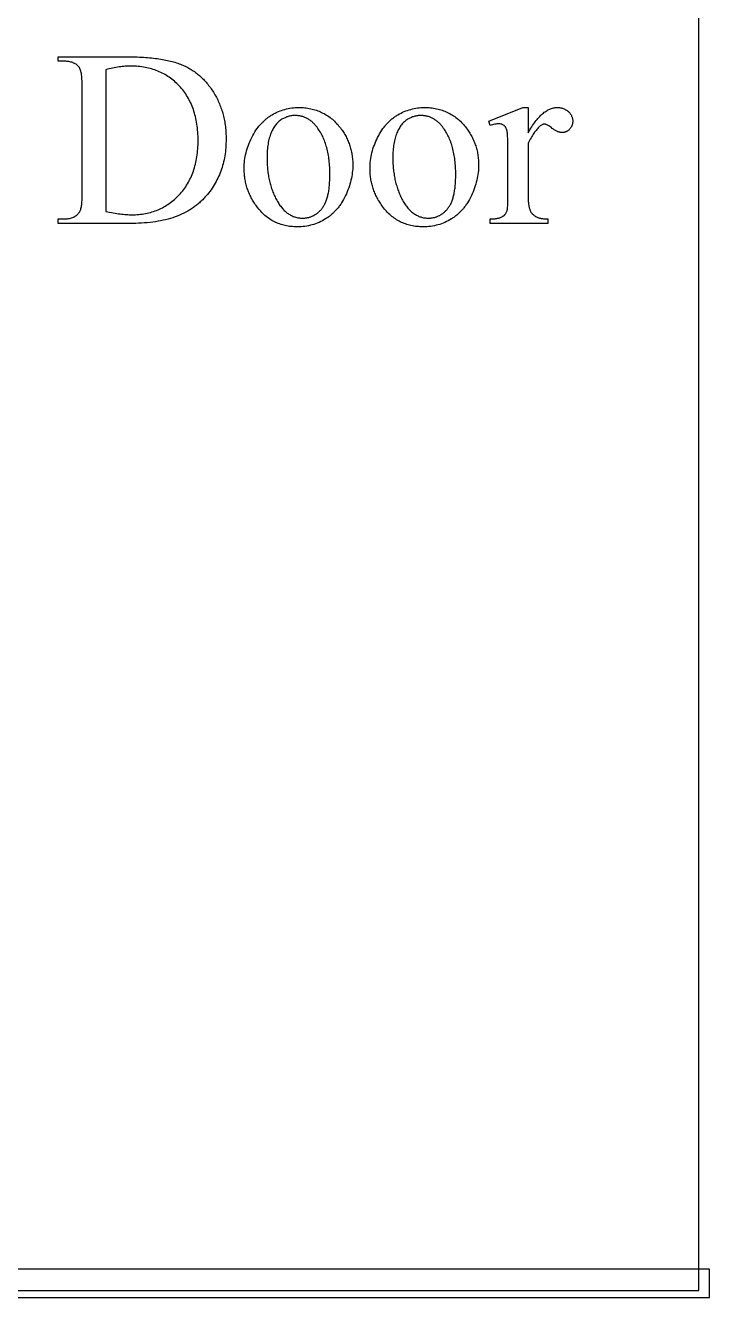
# Model space of a CAD drawing. Extents: x 0 to 152, y -19 to 71.
# Drawn here: x 139.85 to 151.85, y -17.52 to 4.79 of the extents above; entities that cross this region are included whole.
import ezdxf

# ---------------------------------------------------------------- set-up
doc = ezdxf.new("R2010")
doc.units = 0
doc.layers.get('0').update_dxf_attribs({"linetype": 'CONTINUOUS'})

msp = doc.modelspace()

# ---------------------------------------------------------------- linework, layer by layer
for points in [[(127.976, -17.394), (151.664, -17.394), (151.664, 23.168), (127.976, 23.168)], [(140.427, 1.322), (140.427, 1.402), (140.537, 1.402), (140.559, 1.402), (140.581, 1.404), (140.602, 1.406), (140.622, 1.409), (140.642, 1.413), (140.66, 1.418), (140.678, 1.424), (140.695, 1.431), (140.703, 1.435), (140.711, 1.439), (140.719, 1.444), (140.726, 1.448), (140.733, 1.453), (140.74, 1.458), (140.747, 1.463), (140.754, 1.468), (140.76, 1.474), (140.767, 1.48), (140.773, 1.486), (140.778, 1.493), (140.784, 1.499), (140.789, 1.506), (140.795, 1.513), (140.799, 1.52), (140.805, 1.53), (140.811, 1.541), (140.816, 1.553), (140.82, 1.567), (140.824, 1.582), (140.828, 1.599), (140.832, 1.616), (140.835, 1.636), (140.838, 1.656), (140.84, 1.678), (140.842, 1.702), (140.844, 1.726), (140.845, 1.753), (140.846, 1.78), (140.847, 1.809), (140.847, 1.839), (140.847, 3.727), (140.847, 3.761), (140.846, 3.793), (140.845, 3.823), (140.843, 3.851), (140.841, 3.879), (140.838, 3.904), (140.835, 3.928), (140.832, 3.95), (140.828, 3.971), (140.823, 3.99), (140.818, 4.007), (140.813, 4.023), (140.807, 4.037), (140.801, 4.05), (140.797, 4.055), (140.794, 4.061), (140.79, 4.066), (140.787, 4.07), (140.776, 4.082), (140.764, 4.092), (140.752, 4.102), (140.739, 4.112), (140.726, 4.12), (140.712, 4.128), (140.697, 4.135), (140.682, 4.141), (140.666, 4.147), (140.649, 4.152), (140.632, 4.156), (140.614, 4.159), (140.596, 4.162), (140.577, 4.163), (140.557, 4.165), (140.537, 4.165), (140.427, 4.165), (140.427, 4.245), (141.616, 4.245), (141.697, 4.244), (141.736, 4.243), (141.775, 4.242), (141.813, 4.241), (141.851, 4.239), (141.888, 4.238), (141.924, 4.235), (141.96, 4.233), (141.995, 4.23), (142.03, 4.227), (142.064, 4.224), (142.097, 4.22), (142.13, 4.216), (142.162, 4.212), (142.193, 4.208), (142.224, 4.203), (142.254, 4.198), (142.284, 4.192), (142.313, 4.187), (142.341, 4.181), (142.369, 4.174), (142.396, 4.168), (142.423, 4.161), (142.449, 4.154), (142.474, 4.147), (142.499, 4.139), (142.523, 4.131), (142.546, 4.123), (142.569, 4.114), (142.592, 4.105), (142.613, 4.096), (142.634, 4.087), (142.655, 4.077), (142.676, 4.066), (142.697, 4.056), (142.717, 4.045), (142.737, 4.033), (142.756, 4.021), (142.776, 4.009), (142.795, 3.997), (142.814, 3.984), (142.832, 3.97), (142.851, 3.957), (142.869, 3.942), (142.887, 3.928), (142.904, 3.913), (142.921, 3.898), (142.938, 3.882), (142.955, 3.866), (142.972, 3.849), (142.988, 3.833), (143.004, 3.815), (143.02, 3.798), (143.035, 3.78), (143.05, 3.761), (143.065, 3.743), (143.08, 3.723), (143.095, 3.704), (143.109, 3.684), (143.123, 3.664), (143.136, 3.643), (143.15, 3.622), (143.163, 3.6), (143.176, 3.578), (143.188, 3.556), (143.2, 3.534), (143.212, 3.512), (143.223, 3.489), (143.234, 3.466), (143.244, 3.443), (143.254, 3.42), (143.263, 3.397), (143.273, 3.373), (143.281, 3.349), (143.29, 3.325), (143.297, 3.301), (143.305, 3.276), (143.312, 3.251), (143.319, 3.226), (143.325, 3.201), (143.331, 3.176), (143.336, 3.15), (143.342, 3.124), (143.346, 3.098), (143.351, 3.072), (143.354, 3.046), (143.358, 3.019), (143.361, 2.992), (143.364, 2.965), (143.366, 2.938), (143.368, 2.91), (143.369, 2.883), (143.37, 2.855), (143.371, 2.827), (143.371, 2.798), (143.37, 2.761), (143.369, 2.723), (143.368, 2.686), (143.365, 2.649), (143.362, 2.613), (143.358, 2.577), (143.353, 2.541), (143.348, 2.506), (143.341, 2.471), (143.335, 2.437), (143.327, 2.403), (143.319, 2.369), (143.31, 2.336), (143.3, 2.303), (143.289, 2.271), (143.278, 2.239), (143.266, 2.207), (143.254, 2.176), (143.24, 2.145), (143.226, 2.114), (143.211, 2.084), (143.196, 2.054), (143.179, 2.025), (143.162, 1.996), (143.145, 1.968), (143.126, 1.94), (143.107, 1.912), (143.087, 1.884), (143.066, 1.858), (143.045, 1.831), (143.023, 1.805), (143, 1.779), (142.987, 1.765), (142.974, 1.751), (142.96, 1.737), (142.946, 1.724), (142.932, 1.71), (142.918, 1.697), (142.904, 1.684), (142.889, 1.672), (142.874, 1.659), (142.859, 1.647), (142.844, 1.635), (142.829, 1.624), (142.813, 1.612), (142.797, 1.601), (142.781, 1.59), (142.765, 1.579), (142.748, 1.568), (142.732, 1.558), (142.715, 1.548), (142.698, 1.538), (142.663, 1.519), (142.627, 1.501), (142.59, 1.483), (142.553, 1.467), (142.514, 1.451), (142.475, 1.436), (142.435, 1.422), (142.394, 1.409), (142.353, 1.397), (142.31, 1.386), (142.267, 1.376), (142.222, 1.367), (142.177, 1.358), (142.131, 1.351), (142.084, 1.344), (142.037, 1.338), (141.988, 1.333), (141.939, 1.329), (141.889, 1.326), (141.837, 1.324), (141.786, 1.322), (141.733, 1.322)], [(141.261, 1.533), (141.295, 1.526), (141.328, 1.519), (141.36, 1.513), (141.392, 1.507), (141.423, 1.501), (141.454, 1.496), (141.483, 1.492), (141.512, 1.488), (141.541, 1.484), (141.568, 1.481), (141.595, 1.479), (141.622, 1.477), (141.647, 1.475), (141.672, 1.474), (141.696, 1.473), (141.72, 1.473), (141.751, 1.473), (141.782, 1.474), (141.812, 1.476), (141.842, 1.478), (141.872, 1.481), (141.901, 1.485), (141.93, 1.49), (141.959, 1.495), (141.988, 1.501), (142.016, 1.507), (142.043, 1.514), (142.071, 1.522), (142.098, 1.531), (142.125, 1.54), (142.151, 1.55), (142.177, 1.561), (142.203, 1.572), (142.228, 1.584), (142.254, 1.597), (142.278, 1.61), (142.303, 1.624), (142.327, 1.639), (142.351, 1.654), (142.374, 1.671), (142.397, 1.687), (142.42, 1.705), (142.442, 1.723), (142.465, 1.742), (142.486, 1.761), (142.508, 1.782), (142.529, 1.803), (142.55, 1.824), (142.57, 1.846), (142.59, 1.869), (142.609, 1.892), (142.627, 1.916), (142.645, 1.94), (142.662, 1.965), (142.678, 1.99), (142.694, 2.016), (142.709, 2.042), (142.724, 2.068), (142.737, 2.095), (142.751, 2.123), (142.763, 2.151), (142.775, 2.179), (142.786, 2.209), (142.797, 2.238), (142.807, 2.268), (142.816, 2.299), (142.825, 2.33), (142.833, 2.361), (142.84, 2.393), (142.847, 2.425), (142.853, 2.458), (142.859, 2.492), (142.864, 2.526), (142.868, 2.56), (142.871, 2.595), (142.874, 2.63), (142.876, 2.666), (142.878, 2.703), (142.879, 2.74), (142.879, 2.777), (142.879, 2.815), (142.878, 2.852), (142.876, 2.888), (142.874, 2.924), (142.871, 2.96), (142.868, 2.995), (142.864, 3.03), (142.859, 3.064), (142.853, 3.097), (142.847, 3.13), (142.84, 3.163), (142.833, 3.195), (142.825, 3.227), (142.816, 3.258), (142.807, 3.288), (142.797, 3.318), (142.786, 3.348), (142.775, 3.377), (142.763, 3.406), (142.751, 3.434), (142.737, 3.461), (142.724, 3.488), (142.709, 3.515), (142.694, 3.541), (142.678, 3.567), (142.662, 3.592), (142.645, 3.616), (142.627, 3.64), (142.609, 3.664), (142.59, 3.687), (142.57, 3.71), (142.55, 3.732), (142.529, 3.753), (142.508, 3.774), (142.486, 3.794), (142.464, 3.814), (142.442, 3.832), (142.419, 3.85), (142.396, 3.868), (142.373, 3.884), (142.349, 3.901), (142.325, 3.916), (142.301, 3.931), (142.276, 3.945), (142.251, 3.958), (142.225, 3.97), (142.199, 3.982), (142.173, 3.994), (142.146, 4.004), (142.119, 4.014), (142.092, 4.023), (142.064, 4.032), (142.036, 4.04), (142.008, 4.047), (141.979, 4.053), (141.949, 4.059), (141.92, 4.064), (141.89, 4.069), (141.86, 4.072), (141.829, 4.075), (141.798, 4.078), (141.766, 4.08), (141.735, 4.081), (141.703, 4.081), (141.678, 4.081), (141.653, 4.08), (141.628, 4.079), (141.602, 4.077), (141.576, 4.075), (141.549, 4.072), (141.523, 4.069), (141.495, 4.065), (141.467, 4.061), (141.439, 4.056), (141.41, 4.051), (141.381, 4.046), (141.352, 4.04), (141.322, 4.033), (141.291, 4.026), (141.261, 4.018)], [(144.642, 3.355), (144.67, 3.354), (144.698, 3.353), (144.725, 3.352), (144.752, 3.349), (144.778, 3.346), (144.804, 3.343), (144.83, 3.338), (144.856, 3.333), (144.881, 3.328), (144.905, 3.321), (144.93, 3.314), (144.954, 3.307), (144.978, 3.298), (145.001, 3.289), (145.024, 3.28), (145.047, 3.269), (145.069, 3.258), (145.091, 3.247), (145.113, 3.234), (145.134, 3.222), (145.155, 3.208), (145.175, 3.194), (145.196, 3.179), (145.216, 3.163), (145.235, 3.147), (145.254, 3.13), (145.273, 3.112), (145.292, 3.094), (145.31, 3.075), (145.328, 3.055), (145.345, 3.035), (145.362, 3.014), (145.377, 2.996), (145.39, 2.977), (145.404, 2.959), (145.416, 2.94), (145.429, 2.921), (145.441, 2.902), (145.452, 2.883), (145.463, 2.863), (145.474, 2.844), (145.484, 2.824), (145.494, 2.804), (145.503, 2.784), (145.512, 2.763), (145.52, 2.743), (145.528, 2.722), (145.535, 2.701), (145.542, 2.681), (145.549, 2.659), (145.555, 2.638), (145.561, 2.617), (145.566, 2.595), (145.57, 2.573), (145.575, 2.551), (145.579, 2.529), (145.582, 2.507), (145.585, 2.484), (145.587, 2.462), (145.589, 2.439), (145.591, 2.416), (145.592, 2.393), (145.593, 2.369), (145.593, 2.346), (145.593, 2.313), (145.591, 2.279), (145.589, 2.246), (145.585, 2.213), (145.581, 2.179), (145.575, 2.146), (145.569, 2.113), (145.561, 2.079), (145.553, 2.046), (145.543, 2.012), (145.533, 1.978), (145.521, 1.945), (145.509, 1.911), (145.496, 1.877), (145.481, 1.843), (145.466, 1.809), (145.45, 1.776), (145.433, 1.743), (145.415, 1.712), (145.396, 1.682), (145.387, 1.667), (145.377, 1.652), (145.367, 1.638), (145.357, 1.624), (145.347, 1.611), (145.336, 1.597), (145.326, 1.584), (145.315, 1.571), (145.304, 1.558), (145.292, 1.546), (145.281, 1.534), (145.269, 1.522), (145.258, 1.51), (145.246, 1.499), (145.233, 1.488), (145.221, 1.477), (145.209, 1.466), (145.196, 1.456), (145.183, 1.446), (145.17, 1.436), (145.157, 1.427), (145.143, 1.417), (145.129, 1.408), (145.116, 1.4), (145.088, 1.383), (145.059, 1.367), (145.03, 1.353), (145.001, 1.339), (144.971, 1.327), (144.941, 1.316), (144.911, 1.305), (144.88, 1.296), (144.849, 1.288), (144.817, 1.281), (144.785, 1.275), (144.752, 1.27), (144.72, 1.267), (144.686, 1.264), (144.653, 1.262), (144.619, 1.262), (144.591, 1.262), (144.564, 1.263), (144.537, 1.265), (144.51, 1.267), (144.484, 1.27), (144.458, 1.274), (144.432, 1.279), (144.407, 1.284), (144.382, 1.29), (144.358, 1.296), (144.334, 1.304), (144.31, 1.312), (144.287, 1.32), (144.263, 1.33), (144.241, 1.34), (144.218, 1.351), (144.196, 1.362), (144.175, 1.374), (144.154, 1.387), (144.133, 1.401), (144.112, 1.415), (144.092, 1.43), (144.072, 1.445), (144.053, 1.462), (144.033, 1.479), (144.015, 1.496), (143.996, 1.515), (143.978, 1.534), (143.961, 1.554), (143.943, 1.574), (143.926, 1.595), (143.91, 1.617), (143.896, 1.636), (143.883, 1.655), (143.87, 1.674), (143.858, 1.693), (143.846, 1.713), (143.834, 1.732), (143.823, 1.752), (143.813, 1.772), (143.802, 1.792), (143.793, 1.812), (143.783, 1.832), (143.774, 1.852), (143.766, 1.873), (143.758, 1.893), (143.75, 1.914), (143.743, 1.935), (143.736, 1.956), (143.73, 1.978), (143.724, 1.999), (143.719, 2.02), (143.714, 2.042), (143.709, 2.064), (143.705, 2.086), (143.702, 2.108), (143.698, 2.13), (143.695, 2.153), (143.693, 2.175), (143.691, 2.198), (143.69, 2.221), (143.689, 2.243), (143.688, 2.267), (143.688, 2.29), (143.688, 2.324), (143.69, 2.358), (143.692, 2.392), (143.696, 2.425), (143.701, 2.459), (143.707, 2.493), (143.713, 2.527), (143.721, 2.561), (143.73, 2.594), (143.74, 2.628), (143.751, 2.662), (143.763, 2.695), (143.777, 2.729), (143.791, 2.763), (143.806, 2.796), (143.822, 2.83), (143.84, 2.863), (143.857, 2.895), (143.876, 2.925), (143.895, 2.955), (143.915, 2.984), (143.935, 3.011), (143.946, 3.025), (143.957, 3.038), (143.967, 3.05), (143.978, 3.063), (143.99, 3.075), (144.001, 3.087), (144.012, 3.099), (144.024, 3.11), (144.036, 3.122), (144.048, 3.132), (144.06, 3.143), (144.072, 3.153), (144.085, 3.163), (144.097, 3.173), (144.11, 3.183), (144.123, 3.192), (144.136, 3.201), (144.15, 3.21), (144.163, 3.218), (144.177, 3.226), (144.205, 3.242), (144.232, 3.256), (144.26, 3.27), (144.288, 3.282), (144.317, 3.294), (144.345, 3.304), (144.374, 3.314), (144.403, 3.322), (144.432, 3.33), (144.462, 3.337), (144.491, 3.342), (144.521, 3.347), (144.551, 3.35), (144.581, 3.353), (144.612, 3.354)], [(146.85, 3.355), (146.877, 3.354), (146.905, 3.353), (146.932, 3.352), (146.959, 3.349), (146.985, 3.346), (147.011, 3.343), (147.037, 3.338), (147.063, 3.333), (147.088, 3.328), (147.113, 3.321), (147.137, 3.314), (147.161, 3.307), (147.185, 3.298), (147.208, 3.289), (147.231, 3.28), (147.254, 3.269), (147.276, 3.258), (147.298, 3.247), (147.32, 3.234), (147.341, 3.222), (147.362, 3.208), (147.382, 3.194), (147.403, 3.179), (147.423, 3.163), (147.442, 3.147), (147.461, 3.13), (147.48, 3.112), (147.499, 3.094), (147.517, 3.075), (147.535, 3.055), (147.552, 3.035), (147.569, 3.014), (147.584, 2.996), (147.597, 2.977), (147.611, 2.959), (147.624, 2.94), (147.636, 2.921), (147.648, 2.902), (147.659, 2.883), (147.67, 2.863), (147.681, 2.844), (147.691, 2.824), (147.701, 2.804), (147.71, 2.784), (147.719, 2.763), (147.727, 2.743), (147.735, 2.722), (147.742, 2.701), (147.749, 2.681), (147.756, 2.659), (147.762, 2.638), (147.768, 2.617), (147.773, 2.595), (147.778, 2.573), (147.782, 2.551), (147.786, 2.529), (147.789, 2.507), (147.792, 2.484), (147.794, 2.462), (147.796, 2.439), (147.798, 2.416), (147.799, 2.393), (147.8, 2.369), (147.8, 2.346), (147.8, 2.313), (147.798, 2.279), (147.796, 2.246), (147.792, 2.213), (147.788, 2.179), (147.782, 2.146), (147.776, 2.113), (147.768, 2.079), (147.76, 2.046), (147.75, 2.012), (147.74, 1.978), (147.729, 1.945), (147.716, 1.911), (147.703, 1.877), (147.688, 1.843), (147.673, 1.809), (147.657, 1.776), (147.64, 1.743), (147.622, 1.712), (147.603, 1.682), (147.594, 1.667), (147.584, 1.652), (147.574, 1.638), (147.564, 1.624), (147.554, 1.611), (147.543, 1.597), (147.533, 1.584), (147.522, 1.571), (147.511, 1.558), (147.5, 1.546), (147.488, 1.534), (147.477, 1.522), (147.465, 1.51), (147.453, 1.499), (147.441, 1.488), (147.428, 1.477), (147.416, 1.466), (147.403, 1.456), (147.39, 1.446), (147.377, 1.436), (147.364, 1.427), (147.35, 1.417), (147.337, 1.408), (147.323, 1.4), (147.295, 1.383), (147.266, 1.367), (147.237, 1.353), (147.208, 1.339), (147.178, 1.327), (147.148, 1.316), (147.118, 1.305), (147.087, 1.296), (147.056, 1.288), (147.024, 1.281), (146.992, 1.275), (146.96, 1.27), (146.927, 1.267), (146.894, 1.264), (146.86, 1.262), (146.826, 1.262), (146.798, 1.262), (146.771, 1.263), (146.744, 1.265), (146.717, 1.267), (146.691, 1.27), (146.665, 1.274), (146.639, 1.279), (146.614, 1.284), (146.589, 1.29), (146.565, 1.296), (146.541, 1.304), (146.517, 1.312), (146.494, 1.32), (146.471, 1.33), (146.448, 1.34), (146.426, 1.351), (146.404, 1.362), (146.382, 1.374), (146.361, 1.387), (146.34, 1.401), (146.319, 1.415), (146.299, 1.43), (146.279, 1.445), (146.26, 1.462), (146.241, 1.479), (146.222, 1.496), (146.203, 1.515), (146.185, 1.534), (146.168, 1.554), (146.15, 1.574), (146.133, 1.595), (146.117, 1.617), (146.103, 1.636), (146.09, 1.655), (146.077, 1.674), (146.065, 1.693), (146.053, 1.713), (146.041, 1.732), (146.03, 1.752), (146.02, 1.772), (146.009, 1.792), (146, 1.812), (145.99, 1.832), (145.981, 1.852), (145.973, 1.873), (145.965, 1.893), (145.957, 1.914), (145.95, 1.935), (145.944, 1.956), (145.937, 1.978), (145.931, 1.999), (145.926, 2.02), (145.921, 2.042), (145.916, 2.064), (145.912, 2.086), (145.909, 2.108), (145.905, 2.13), (145.903, 2.153), (145.9, 2.175), (145.898, 2.198), (145.897, 2.221), (145.896, 2.243), (145.895, 2.267), (145.895, 2.29), (145.895, 2.324), (145.897, 2.358), (145.899, 2.392), (145.903, 2.425), (145.908, 2.459), (145.914, 2.493), (145.921, 2.527), (145.928, 2.561), (145.937, 2.594), (145.947, 2.628), (145.958, 2.662), (145.971, 2.695), (145.984, 2.729), (145.998, 2.763), (146.013, 2.796), (146.029, 2.83), (146.047, 2.863), (146.064, 2.895), (146.083, 2.925), (146.102, 2.955), (146.122, 2.984), (146.142, 3.011), (146.153, 3.025), (146.164, 3.038), (146.174, 3.05), (146.185, 3.063), (146.197, 3.075), (146.208, 3.087), (146.219, 3.099), (146.231, 3.11), (146.243, 3.122), (146.255, 3.132), (146.267, 3.143), (146.279, 3.153), (146.292, 3.163), (146.305, 3.173), (146.317, 3.183), (146.33, 3.192), (146.344, 3.201), (146.357, 3.21), (146.37, 3.218), (146.384, 3.226), (146.412, 3.242), (146.439, 3.256), (146.467, 3.27), (146.496, 3.282), (146.524, 3.294), (146.553, 3.304), (146.581, 3.314), (146.61, 3.322), (146.64, 3.33), (146.669, 3.337), (146.699, 3.342), (146.728, 3.347), (146.758, 3.35), (146.789, 3.353), (146.819, 3.354)], [(148.669, 3.355), (148.669, 2.911), (148.684, 2.938), (148.7, 2.964), (148.715, 2.99), (148.731, 3.015), (148.746, 3.038), (148.762, 3.061), (148.778, 3.084), (148.793, 3.105), (148.809, 3.125), (148.825, 3.145), (148.841, 3.163), (148.856, 3.181), (148.872, 3.198), (148.888, 3.214), (148.904, 3.229), (148.92, 3.244), (148.936, 3.257), (148.952, 3.27), (148.968, 3.281), (148.984, 3.292), (149, 3.302), (149.016, 3.311), (149.032, 3.319), (149.048, 3.327), (149.064, 3.333), (149.08, 3.339), (149.096, 3.344), (149.112, 3.348), (149.129, 3.351), (149.145, 3.353), (149.161, 3.354), (149.177, 3.355), (149.192, 3.354), (149.206, 3.353), (149.22, 3.352), (149.234, 3.35), (149.247, 3.347), (149.261, 3.344), (149.273, 3.341), (149.286, 3.336), (149.298, 3.332), (149.31, 3.326), (149.321, 3.32), (149.332, 3.314), (149.343, 3.307), (149.353, 3.299), (149.364, 3.291), (149.374, 3.282), (149.383, 3.273), (149.392, 3.264), (149.4, 3.254), (149.407, 3.245), (149.414, 3.235), (149.421, 3.225), (149.427, 3.215), (149.432, 3.204), (149.436, 3.194), (149.44, 3.183), (149.444, 3.172), (149.446, 3.161), (149.448, 3.15), (149.45, 3.139), (149.451, 3.127), (149.451, 3.115), (149.451, 3.105), (149.45, 3.095), (149.449, 3.085), (149.448, 3.075), (149.446, 3.065), (149.443, 3.056), (149.44, 3.047), (149.437, 3.038), (149.433, 3.029), (149.429, 3.02), (149.425, 3.012), (149.42, 3.004), (149.414, 2.996), (149.408, 2.988), (149.402, 2.98), (149.395, 2.973), (149.388, 2.966), (149.381, 2.959), (149.373, 2.953), (149.366, 2.948), (149.358, 2.942), (149.35, 2.938), (149.342, 2.933), (149.334, 2.929), (149.325, 2.926), (149.317, 2.923), (149.308, 2.921), (149.299, 2.918), (149.29, 2.917), (149.28, 2.916), (149.271, 2.915), (149.261, 2.915), (149.252, 2.915), (149.242, 2.916), (149.232, 2.917), (149.223, 2.919), (149.212, 2.922), (149.202, 2.925), (149.192, 2.929), (149.181, 2.933), (149.171, 2.938), (149.16, 2.944), (149.149, 2.95), (149.138, 2.957), (149.127, 2.964), (149.115, 2.972), (149.104, 2.98), (149.092, 2.989), (149.07, 3.007), (149.048, 3.022), (149.029, 3.035), (149.019, 3.04), (149.011, 3.045), (149.002, 3.049), (148.994, 3.053), (148.986, 3.056), (148.979, 3.059), (148.972, 3.061), (148.965, 3.062), (148.959, 3.063), (148.953, 3.064), (148.948, 3.063), (148.943, 3.063), (148.938, 3.062), (148.933, 3.061), (148.928, 3.059), (148.923, 3.058), (148.913, 3.053), (148.902, 3.047), (148.891, 3.039), (148.88, 3.031), (148.869, 3.02), (148.857, 3.009), (148.845, 2.997), (148.833, 2.983), (148.82, 2.969), (148.808, 2.954), (148.796, 2.938), (148.783, 2.921), (148.771, 2.904), (148.758, 2.885), (148.745, 2.865), (148.733, 2.845), (148.72, 2.824), (148.707, 2.801), (148.694, 2.778), (148.682, 2.754), (148.669, 2.729), (148.669, 1.783), (148.669, 1.763), (148.669, 1.744), (148.67, 1.725), (148.671, 1.706), (148.673, 1.689), (148.674, 1.672), (148.677, 1.655), (148.679, 1.639), (148.682, 1.624), (148.685, 1.61), (148.688, 1.596), (148.692, 1.582), (148.696, 1.57), (148.7, 1.558), (148.705, 1.546), (148.71, 1.535), (148.713, 1.528), (148.717, 1.521), (148.722, 1.514), (148.726, 1.508), (148.731, 1.501), (148.737, 1.494), (148.742, 1.488), (148.748, 1.482), (148.755, 1.476), (148.762, 1.47), (148.769, 1.465), (148.776, 1.459), (148.784, 1.454), (148.792, 1.448), (148.8, 1.443), (148.809, 1.438), (148.818, 1.434), (148.828, 1.429), (148.838, 1.425), (148.848, 1.421), (148.859, 1.418), (148.871, 1.415), (148.883, 1.412), (148.896, 1.409), (148.909, 1.407), (148.922, 1.405), (148.936, 1.403), (148.951, 1.402), (148.966, 1.401), (148.981, 1.4), (148.997, 1.4), (149.014, 1.4), (149.014, 1.322), (148.003, 1.322), (148.003, 1.4), (148.021, 1.4), (148.039, 1.4), (148.057, 1.401), (148.073, 1.403), (148.089, 1.404), (148.105, 1.406), (148.12, 1.409), (148.134, 1.411), (148.148, 1.415), (148.161, 1.418), (148.173, 1.422), (148.185, 1.426), (148.197, 1.431), (148.207, 1.436), (148.217, 1.441), (148.227, 1.447), (148.233, 1.452), (148.24, 1.456), (148.246, 1.461), (148.252, 1.467), (148.257, 1.473), (148.263, 1.479), (148.268, 1.485), (148.273, 1.492), (148.277, 1.499), (148.282, 1.506), (148.286, 1.514), (148.289, 1.522), (148.293, 1.53), (148.296, 1.539), (148.299, 1.548), (148.302, 1.557), (148.304, 1.562), (148.305, 1.568), (148.307, 1.584), (148.309, 1.604), (148.31, 1.628), (148.312, 1.656), (148.312, 1.688), (148.313, 1.725), (148.313, 1.766), (148.313, 2.531), (148.313, 2.613), (148.312, 2.686), (148.311, 2.751), (148.31, 2.806), (148.308, 2.853), (148.305, 2.891), (148.304, 2.907), (148.302, 2.921), (148.301, 2.932), (148.299, 2.942), (148.295, 2.958), (148.291, 2.972), (148.285, 2.986), (148.279, 2.999), (148.276, 3.004), (148.272, 3.01), (148.269, 3.015), (148.265, 3.02), (148.261, 3.025), (148.256, 3.03), (148.252, 3.034), (148.247, 3.038), (148.238, 3.045), (148.227, 3.051), (148.216, 3.056), (148.205, 3.06), (148.193, 3.064), (148.18, 3.066), (148.167, 3.067), (148.154, 3.068), (148.137, 3.067), (148.119, 3.066), (148.101, 3.063), (148.082, 3.06), (148.063, 3.055), (148.044, 3.05), (148.023, 3.043), (148.003, 3.036), (147.981, 3.113), (148.578, 3.355)], [(144.576, 3.214), (144.561, 3.214), (144.547, 3.213), (144.533, 3.212), (144.518, 3.21), (144.504, 3.208), (144.49, 3.205), (144.476, 3.201), (144.461, 3.197), (144.447, 3.193), (144.432, 3.188), (144.418, 3.182), (144.404, 3.176), (144.389, 3.17), (144.375, 3.162), (144.361, 3.155), (144.346, 3.147), (144.332, 3.138), (144.318, 3.128), (144.304, 3.117), (144.291, 3.106), (144.278, 3.094), (144.266, 3.081), (144.254, 3.068), (144.242, 3.053), (144.23, 3.038), (144.219, 3.022), (144.208, 3.005), (144.198, 2.987), (144.188, 2.969), (144.178, 2.949), (144.169, 2.929), (144.16, 2.908), (144.151, 2.887), (144.143, 2.864), (144.136, 2.841), (144.129, 2.817), (144.122, 2.792), (144.116, 2.767), (144.111, 2.741), (144.106, 2.714), (144.102, 2.686), (144.099, 2.658), (144.095, 2.628), (144.093, 2.598), (144.091, 2.568), (144.09, 2.536), (144.089, 2.504), (144.089, 2.471), (144.089, 2.444), (144.089, 2.417), (144.09, 2.391), (144.091, 2.365), (144.093, 2.339), (144.095, 2.313), (144.097, 2.288), (144.099, 2.263), (144.102, 2.238), (144.105, 2.213), (144.109, 2.188), (144.113, 2.164), (144.117, 2.14), (144.121, 2.116), (144.126, 2.093), (144.131, 2.069), (144.137, 2.046), (144.143, 2.023), (144.149, 2.001), (144.155, 1.978), (144.162, 1.956), (144.17, 1.934), (144.177, 1.912), (144.185, 1.891), (144.193, 1.87), (144.202, 1.849), (144.211, 1.828), (144.22, 1.807), (144.229, 1.787), (144.239, 1.767), (144.249, 1.747), (144.26, 1.727), (144.271, 1.708), (144.282, 1.689), (144.293, 1.671), (144.304, 1.654), (144.316, 1.637), (144.328, 1.621), (144.34, 1.605), (144.352, 1.591), (144.365, 1.576), (144.378, 1.562), (144.391, 1.549), (144.404, 1.537), (144.417, 1.525), (144.431, 1.514), (144.444, 1.503), (144.458, 1.493), (144.473, 1.483), (144.487, 1.475), (144.502, 1.466), (144.517, 1.459), (144.532, 1.452), (144.547, 1.445), (144.562, 1.439), (144.578, 1.434), (144.594, 1.43), (144.61, 1.426), (144.627, 1.422), (144.643, 1.42), (144.66, 1.417), (144.677, 1.416), (144.694, 1.415), (144.711, 1.415), (144.724, 1.415), (144.737, 1.415), (144.75, 1.416), (144.763, 1.417), (144.775, 1.419), (144.787, 1.421), (144.799, 1.423), (144.811, 1.425), (144.823, 1.428), (144.835, 1.432), (144.847, 1.435), (144.858, 1.439), (144.869, 1.443), (144.88, 1.448), (144.891, 1.453), (144.902, 1.458), (144.913, 1.463), (144.923, 1.469), (144.934, 1.476), (144.944, 1.482), (144.954, 1.489), (144.964, 1.496), (144.974, 1.504), (144.984, 1.512), (144.993, 1.52), (145.003, 1.529), (145.012, 1.537), (145.021, 1.547), (145.03, 1.556), (145.039, 1.566), (145.048, 1.577), (145.056, 1.587), (145.065, 1.598), (145.073, 1.61), (145.081, 1.622), (145.088, 1.634), (145.095, 1.647), (145.102, 1.661), (145.109, 1.674), (145.116, 1.689), (145.122, 1.704), (145.128, 1.719), (145.134, 1.735), (145.139, 1.751), (145.144, 1.768), (145.149, 1.785), (145.154, 1.803), (145.158, 1.822), (145.162, 1.84), (145.166, 1.86), (145.17, 1.879), (145.173, 1.9), (145.176, 1.92), (145.179, 1.941), (145.181, 1.963), (145.184, 1.985), (145.186, 2.008), (145.187, 2.031), (145.19, 2.079), (145.192, 2.128), (145.192, 2.18), (145.192, 2.213), (145.191, 2.245), (145.19, 2.277), (145.189, 2.308), (145.187, 2.339), (145.184, 2.369), (145.181, 2.399), (145.178, 2.429), (145.174, 2.458), (145.17, 2.487), (145.165, 2.515), (145.16, 2.543), (145.155, 2.57), (145.149, 2.597), (145.142, 2.624), (145.136, 2.65), (145.128, 2.675), (145.12, 2.701), (145.112, 2.725), (145.104, 2.75), (145.095, 2.774), (145.085, 2.797), (145.075, 2.82), (145.065, 2.843), (145.054, 2.865), (145.043, 2.886), (145.031, 2.908), (145.019, 2.929), (145.006, 2.949), (144.993, 2.969), (144.98, 2.988), (144.966, 3.008), (144.956, 3.02), (144.946, 3.033), (144.936, 3.045), (144.926, 3.056), (144.916, 3.067), (144.905, 3.078), (144.895, 3.088), (144.884, 3.098), (144.873, 3.108), (144.862, 3.117), (144.851, 3.125), (144.839, 3.134), (144.828, 3.141), (144.816, 3.149), (144.804, 3.156), (144.792, 3.163), (144.779, 3.169), (144.767, 3.175), (144.754, 3.18), (144.742, 3.185), (144.729, 3.19), (144.716, 3.194), (144.702, 3.198), (144.689, 3.202), (144.675, 3.205), (144.662, 3.207), (144.648, 3.209), (144.634, 3.211), (144.619, 3.213), (144.605, 3.214), (144.59, 3.214)], [(146.783, 3.214), (146.768, 3.214), (146.754, 3.213), (146.74, 3.212), (146.726, 3.21), (146.711, 3.208), (146.697, 3.205), (146.683, 3.201), (146.668, 3.197), (146.654, 3.193), (146.64, 3.188), (146.625, 3.182), (146.611, 3.176), (146.596, 3.17), (146.582, 3.162), (146.568, 3.155), (146.553, 3.147), (146.539, 3.138), (146.525, 3.128), (146.512, 3.117), (146.498, 3.106), (146.485, 3.094), (146.473, 3.081), (146.461, 3.068), (146.449, 3.053), (146.437, 3.038), (146.426, 3.022), (146.416, 3.005), (146.405, 2.987), (146.395, 2.969), (146.385, 2.949), (146.376, 2.929), (146.367, 2.908), (146.358, 2.887), (146.35, 2.864), (146.343, 2.841), (146.336, 2.817), (146.329, 2.792), (146.323, 2.767), (146.318, 2.741), (146.313, 2.714), (146.309, 2.686), (146.306, 2.658), (146.303, 2.628), (146.3, 2.598), (146.298, 2.568), (146.297, 2.536), (146.296, 2.504), (146.296, 2.471), (146.296, 2.444), (146.296, 2.417), (146.297, 2.391), (146.298, 2.365), (146.3, 2.339), (146.302, 2.313), (146.304, 2.288), (146.306, 2.263), (146.309, 2.238), (146.312, 2.213), (146.316, 2.188), (146.32, 2.164), (146.324, 2.14), (146.328, 2.116), (146.333, 2.093), (146.338, 2.069), (146.344, 2.046), (146.35, 2.023), (146.356, 2.001), (146.363, 1.978), (146.369, 1.956), (146.377, 1.934), (146.384, 1.912), (146.392, 1.891), (146.4, 1.87), (146.409, 1.849), (146.418, 1.828), (146.427, 1.807), (146.436, 1.787), (146.446, 1.767), (146.456, 1.747), (146.467, 1.727), (146.478, 1.708), (146.489, 1.689), (146.5, 1.671), (146.512, 1.654), (146.523, 1.637), (146.535, 1.621), (146.547, 1.605), (146.559, 1.591), (146.572, 1.576), (146.585, 1.562), (146.598, 1.549), (146.611, 1.537), (146.624, 1.525), (146.638, 1.514), (146.652, 1.503), (146.666, 1.493), (146.68, 1.483), (146.694, 1.475), (146.709, 1.466), (146.724, 1.459), (146.739, 1.452), (146.754, 1.445), (146.77, 1.439), (146.785, 1.434), (146.801, 1.43), (146.817, 1.426), (146.834, 1.422), (146.85, 1.42), (146.867, 1.417), (146.884, 1.416), (146.901, 1.415), (146.919, 1.415), (146.932, 1.415), (146.944, 1.415), (146.957, 1.416), (146.97, 1.417), (146.982, 1.419), (146.994, 1.421), (147.007, 1.423), (147.019, 1.425), (147.03, 1.428), (147.042, 1.432), (147.054, 1.435), (147.065, 1.439), (147.076, 1.443), (147.087, 1.448), (147.098, 1.453), (147.109, 1.458), (147.12, 1.463), (147.131, 1.469), (147.141, 1.476), (147.151, 1.482), (147.161, 1.489), (147.171, 1.496), (147.181, 1.504), (147.191, 1.512), (147.2, 1.52), (147.21, 1.529), (147.219, 1.537), (147.228, 1.547), (147.237, 1.556), (147.246, 1.566), (147.255, 1.577), (147.263, 1.587), (147.272, 1.598), (147.28, 1.61), (147.288, 1.622), (147.295, 1.634), (147.303, 1.647), (147.31, 1.661), (147.316, 1.674), (147.323, 1.689), (147.329, 1.704), (147.335, 1.719), (147.341, 1.735), (147.346, 1.751), (147.351, 1.768), (147.356, 1.785), (147.361, 1.803), (147.365, 1.822), (147.369, 1.84), (147.373, 1.86), (147.377, 1.879), (147.38, 1.9), (147.383, 1.92), (147.386, 1.941), (147.388, 1.963), (147.391, 1.985), (147.393, 2.008), (147.394, 2.031), (147.397, 2.079), (147.399, 2.128), (147.399, 2.18), (147.399, 2.213), (147.398, 2.245), (147.397, 2.277), (147.396, 2.308), (147.394, 2.339), (147.391, 2.369), (147.388, 2.399), (147.385, 2.429), (147.381, 2.458), (147.377, 2.487), (147.372, 2.515), (147.367, 2.543), (147.362, 2.57), (147.356, 2.597), (147.349, 2.624), (147.343, 2.65), (147.335, 2.675), (147.328, 2.701), (147.319, 2.725), (147.311, 2.75), (147.302, 2.774), (147.292, 2.797), (147.282, 2.82), (147.272, 2.843), (147.261, 2.865), (147.25, 2.886), (147.238, 2.908), (147.226, 2.929), (147.213, 2.949), (147.2, 2.969), (147.187, 2.988), (147.173, 3.008), (147.163, 3.02), (147.153, 3.033), (147.143, 3.045), (147.133, 3.056), (147.123, 3.067), (147.113, 3.078), (147.102, 3.088), (147.091, 3.098), (147.08, 3.108), (147.069, 3.117), (147.058, 3.125), (147.046, 3.134), (147.035, 3.141), (147.023, 3.149), (147.011, 3.156), (146.999, 3.163), (146.987, 3.169), (146.974, 3.175), (146.962, 3.18), (146.949, 3.185), (146.936, 3.19), (146.923, 3.194), (146.909, 3.198), (146.896, 3.202), (146.882, 3.205), (146.869, 3.207), (146.855, 3.209), (146.841, 3.211), (146.826, 3.213), (146.812, 3.214), (146.797, 3.214)], [(127.851, -17.519), (151.851, -17.519), (151.851, -17.019), (127.851, -17.019)]]:
    msp.add_lwpolyline(points, close=True)

doc.saveas('drawing.dxf')
